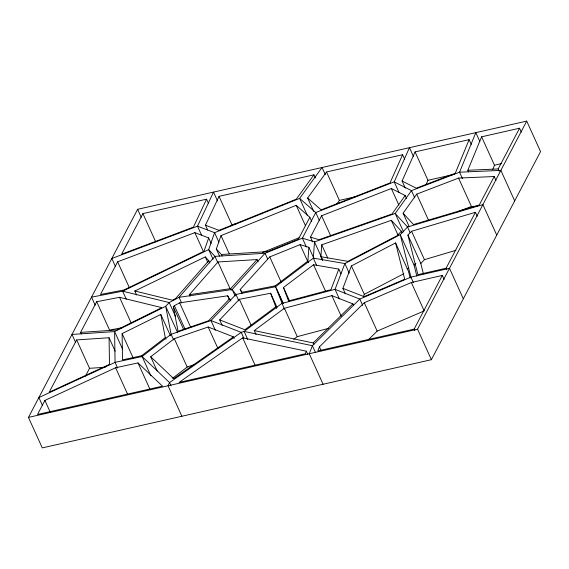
<?xml version="1.0" encoding="UTF-8"?>
<svg xmlns="http://www.w3.org/2000/svg" width="569" height="569" viewBox="0 0 569 569"><rect width="100%" height="100%" fill="white"/><g stroke="black" fill="none" stroke-linecap="round" stroke-linejoin="round"><path stroke-width="0.85" d="M308.59 262.693L307.879 261.114L308.875 247.309L300.105 244.634L269.749 256.918L240.168 289.521L241.96 293.462M322.666 260.645L320.873 256.704L321.734 244.812L391.337 220.317L401.337 231.256L402.055 232.828M208.674 237.913L204.001 251.263L124.014 289.962L100.485 294.472L117.619 261.804L194.875 232.657L208.674 237.913L211.177 243.432M219.549 256.107L216.327 249.009L221.014 235.623L296.214 205.317L309.828 217.28L311.62 221.227M338.797 269.101L330.959 289.657L288.519 300.937L283.469 287.509L313.533 264.741L338.797 269.101L340.945 273.831M345.397 293.853L342.894 288.327L351.429 265.929L395.583 242.906L408.471 271.299L410.164 278.056M363.363 296.819L364.309 294.329L403.819 273.725M306.335 351.18L305.325 353.776L179.079 382.396L242.664 337.858L306.335 351.18L307.772 354.331M442.319 275.432L411.337 282.523L364.281 302.715L319.415 346.87L317.822 350.938L414.161 329.102L442.319 275.432L444.105 279.379M469.112 139.647L455.271 173.261L416.266 188.211L402.084 181.027L415.078 151.902L469.112 139.647L471.26 144.384M468.543 171.852L467.825 170.273L481.602 136.816L519.547 128.217L521.339 132.157M492.804 169.299L494.482 165.216L481.602 136.816M402.603 154.725L390.014 182.941L321.129 209.869L307.644 198.019L326.528 171.973L402.603 154.725L404.751 159.462M426.153 184.342L427.959 180.302L415.078 151.902M206.568 199.171L193.417 227.123L121.602 254.215L142.911 213.603L206.568 199.171L208.361 203.112M207.607 229.926L205.459 225.189L219.037 196.348L313.953 174.825L315.382 177.983M309.828 217.28L298.384 239.229L267.722 251.633L221.384 254.478L216.327 249.009M312.609 241.853L310.461 237.117L321.599 215.772L391.351 188.51L405.178 195.516L406.607 198.673M28.45 417.404L137.62 209.307L526.716 121.097L540.55 151.596L431.38 359.693L42.284 447.903L28.45 417.404L417.546 329.195L526.716 121.097M44.908 400.405L37.526 414.488L162.471 386.159L138.011 362.915L115.614 367.766L44.908 400.405L50.278 412.241M76.644 339.913L49.204 392.219L109.468 364.395L109.084 337.744L76.644 339.913L89.532 368.307L85.435 376.116M80.585 332.403L96.694 301.705L119.554 297.324L161.852 307.644L116.673 329.999L80.585 332.403L81.303 333.982M475.442 212.294L411.565 231.27L407.93 235.089L417.881 274.671L446.103 268.219L475.442 212.294L477.227 216.234M494.205 176.525L479.269 204.996L413.478 224.549L403.108 213.204L416.693 194.136L458.557 178.09L494.205 176.525L495.99 180.473M499.255 171.312L498.181 168.943L519.547 128.217M405.178 195.516L392.013 213.994L318.946 239.705L310.461 237.117M313.953 174.825L296.3 199.178L218.98 230.338L205.459 225.189M336.862 203.894L339.416 200.373L356.699 196.454M134.796 291.008L205.288 256.904L208.78 260.694L175.657 298.519L172.492 300.204L134.796 291.008L136.588 294.955M190.025 296.271L189.313 294.692L217.963 261.975L257.067 259.571L258.141 261.932M189.313 294.692L230.722 288.611L257.067 259.571M229.791 298.604L208.631 320.738L178.061 331.272L173.325 306.762L174.37 305.645L179.64 302.843L227.643 295.802L230.865 300.973M401.337 231.256L397.077 235.722L347.915 261.363L320.873 256.704M416.857 276.207L414.083 265.175L415.911 263.255M423.407 273.81L420.811 263.483L424.446 259.67L455.954 250.303M222.195 325.404L219.691 319.885L239.357 299.308L270.624 293.234L277.067 307.431M256.043 334.544L254.251 330.603L313.192 342.936L352.872 303.889L353.584 305.468M368.321 339.821L377.162 331.115L424.218 310.916L411.337 282.523M141.624 355.739L165.287 337.581L160.814 314.458L122.115 333.605L122.491 359.878L141.624 355.739L142.342 357.318M157.151 370.967L150.707 356.763L174.306 338.662L208.169 326.99L233.425 336.862L234.144 338.441M172.613 378.243L187.187 367.055L194.619 364.494M240.168 289.521L242.259 292.253L275.218 285.844L307.879 261.114M270.624 293.234L275.759 306.89L244.912 329.743L219.691 319.885M254.251 330.603L284.393 308.263L331.891 295.638L352.872 303.889M293.768 339.259L297.274 336.663L328.654 328.32M233.425 336.862L173.751 378.662L150.707 356.763M407.063 268.831L408.62 268.02M262.501 252.494L299.287 237.664M457.483 211.839L471.438 206.483L477.526 206.22M236.227 223.766L231.917 224.741L219.037 196.348M427.959 180.302L454.546 174.27M494.482 165.216L501.381 163.652M122.278 327.666L109.575 330.098L96.694 301.705M89.532 368.307L105.308 367.254M467.825 170.273L498.181 168.943M342.894 288.327L364.089 296.662L404.723 279.223L395.583 242.906M514.689 200.885L500.855 170.387L459.553 172.194L411.479 190.629L395.192 213.482L314.501 241.882L302.374 238.176L265.054 253.276L214.933 256.356L179.064 297.324L169.228 302.559L165.693 306.314L114.618 331.592L71.979 334.437L75.62 342.46M479.852 141.453L475.848 132.627L459.553 172.194L462.469 178.616M496.737 235.111L482.903 204.612L407.553 227.003L400.242 234.67L344.871 263.554L313.327 258.12L275.524 286.748L235.922 294.443L210.971 320.546L171.098 334.288L142.122 356.521L115.059 362.375L38.863 397.553L42.504 405.583M458.557 178.09L471.438 206.483M413.471 156.503L409.467 147.677L394.203 181.874L315.745 212.543L302.374 238.176L306.378 247.01M416.693 194.136L428.5 220.167M463.33 298.796L449.489 268.298L410.918 277.117L359.793 299.066L312.402 345.703L309.252 353.747L323.085 384.246M414.751 197.848L411.479 190.629L394.203 181.874L398.94 192.308M446.103 268.219L446.814 269.798M402.084 181.027L405.299 188.126M411.565 231.27L424.446 259.67M403.108 213.204L409.189 226.611M391.351 188.51L398.869 205.075M410.1 232.621L407.553 227.003L395.192 213.482L403.57 231.939M407.93 235.089L420.811 263.483M414.083 265.175L400.242 234.67L410.918 277.117L413.471 282.736M391.337 220.317L398.136 235.303M417.546 329.195L431.38 359.693M414.161 329.102L414.879 330.674M326.528 171.973L339.416 200.373M325.326 174.719L322.047 167.492L299.643 198.396L214.584 232.678L197.493 226.17L111.816 258.49L115.457 266.52M351.429 265.929L364.309 294.329M364.281 302.715L377.162 331.115M349.238 273.184L344.871 263.554L335.041 289.337L339.409 298.967M362.702 305.489L359.793 299.066L335.041 289.337L281.811 303.483L244.115 331.421L241.213 332.374L169.541 382.574L168.047 385.761L181.881 416.259M321.599 215.772L330.546 235.495M319.387 220.566L315.745 212.543L299.643 198.396L307.288 215.253M307.644 198.019L313.732 211.433M321.734 244.812L327.815 258.226M322.509 259.535L314.501 241.882L313.327 258.12L316.606 265.339M296.214 205.317L305.517 225.829M331.891 295.638L341.194 316.151M308.875 247.309L313.882 258.354M313.533 264.741L325.696 291.563M300.105 244.634L307.616 261.199M319.415 346.87L321.208 350.817M313.192 342.936L313.91 344.515M315.311 352.126L312.402 345.703L244.115 331.421L247.757 339.444M269.749 256.918L281.2 282.16M283.469 287.509L289.557 300.916M267.601 258.895L265.054 253.276L232.166 289.529L179.064 297.324L181.611 302.943M275.218 285.844L275.929 287.423M276.648 289.002L283.085 303.199M283.17 303.604L275.524 286.748L284.358 309.102M284.393 308.263L297.274 336.663M275.759 306.89L276.47 308.469M217.529 200.928L213.524 192.094L197.493 226.17L201.497 234.997M221.014 235.623L229.243 253.767M218.951 242.309L214.584 232.678L208.674 249.571L213.041 259.208M221.384 254.478L222.095 256.057M239.357 299.308L251.164 325.34M238.838 300.866L235.922 294.443L232.166 289.529L235.082 295.944M230.722 288.611L231.434 290.19M217.963 261.975L230.125 288.796M217.849 262.778L214.933 256.356L208.674 249.571L122.648 291.193L91.538 297.153L95.172 305.176M227.643 295.802L229.435 299.742M208.78 260.694L209.854 263.056M243.76 337.993L241.213 332.374L210.971 320.546L215.338 330.184M242.664 337.858L255.189 365.462M194.875 232.657L203.46 251.59M205.288 256.904L207.792 262.43M208.169 326.99L217.835 348.292M142.911 213.603L155.792 242.003M137.62 209.307L141.261 217.33M179.64 302.843L190.736 327.303M174.37 305.645L185.11 329.316M173.325 306.762L183.702 329.643M175.416 316.2L169.228 302.559L122.648 291.193L126.29 299.216M177.706 332.801L165.693 306.314L171.098 334.288L173.652 339.906M174.306 338.662L187.187 367.055M160.814 314.458L170.472 335.753M165.287 337.581L165.999 339.16M117.619 261.804L129.433 287.836M170.999 385.789L169.541 382.574L142.122 356.521L150.863 375.782M119.554 297.324L131.005 322.566M138.011 362.915L150.173 389.737M122.115 333.605L133.203 358.057M122.627 349.245L114.618 331.592L115.059 362.375L117.605 367.994M109.084 337.744L115.166 351.158M115.614 367.766L127.776 394.587"/></g></svg>
